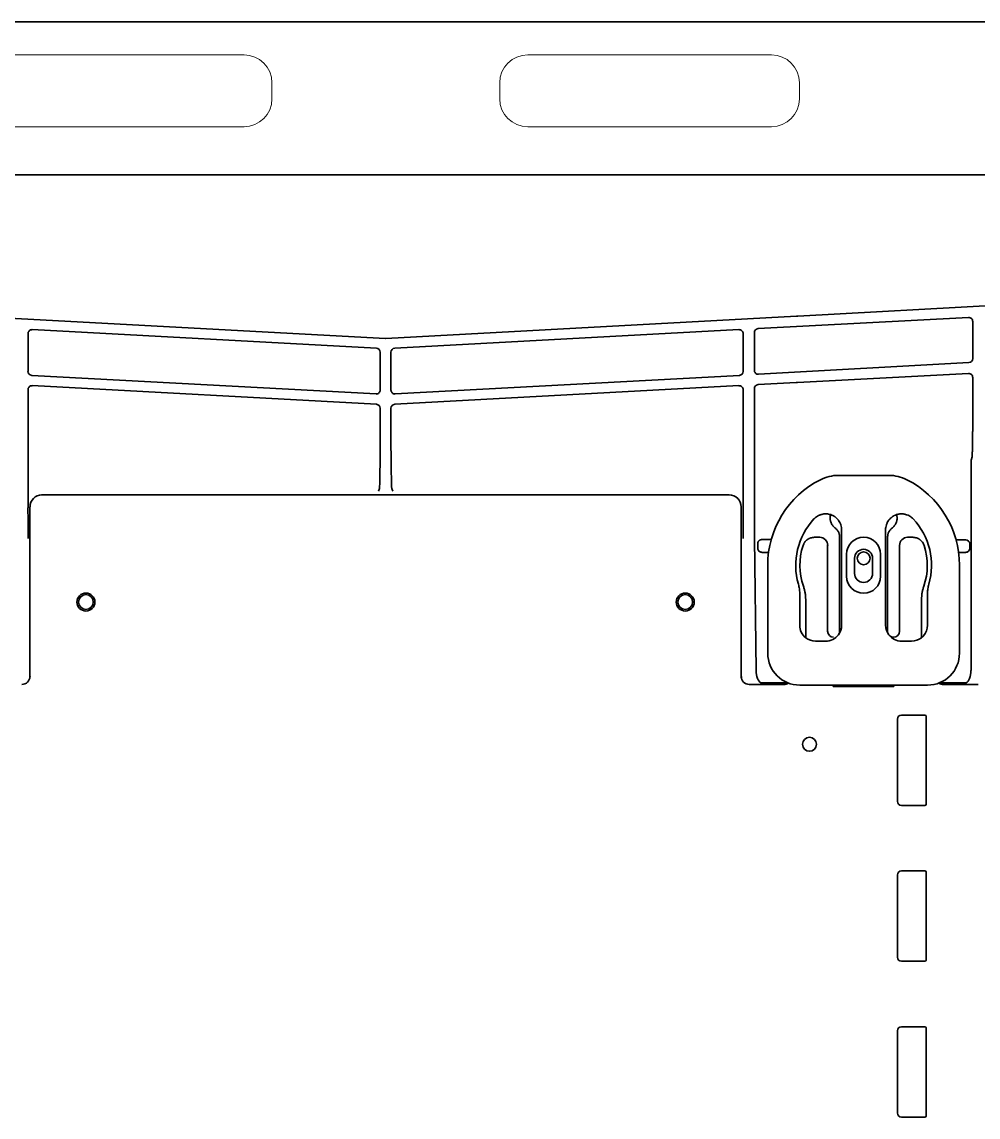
# Model space of a CAD drawing. Extents: x 5809 to 10669, y -850 to 3566.
# Drawn here: x 8712 to 8951.4, y 3233.4 to 3507.5 of the extents above; entities that cross this region are included whole.
import ezdxf

# ---------------------------------------------------------------- set-up
doc = ezdxf.new("R2010")
doc.units = 0
doc.header["$LTSCALE"] = 5
doc.layers.get('0').update_dxf_attribs({"linetype": 'CONTINUOUS', "lineweight": 0})
doc.layers.add('1', color=7, linetype='CONTINUOUS', true_color=0xffffff)

msp = doc.modelspace()

# ---------------------------------------------------------------- linework, layer by layer
for p, q in [((8767.64, 3499.28), (8706.64, 3499.28)), ((8899.64, 3499.28), (8838.64, 3499.28)), ((8774.64, 3488.28), (8774.64, 3492.28)), ((8831.64, 3492.28), (8831.64, 3488.28)), ((8906.64, 3488.28), (8906.64, 3492.28)), ((8706.64, 3481.28), (8767.64, 3481.28)), ((8838.64, 3481.28), (8899.64, 3481.28))]:
    msp.add_line(p, q)
for centre, start, end in [((8767.64, 3492.28), 0, 90), ((8838.64, 3492.28), 90, 180), ((8899.64, 3492.28), 0, 90), ((8767.64, 3488.28), 270, 0), ((8838.64, 3488.28), 180, 270), ((8899.64, 3488.28), 270, 0)]:
    msp.add_arc(centre, 7, start, end)
at = {"layer": '1', "color": 7, "linetype": 'Continuous', "lineweight": 35}
for p, q in [((9230.14, 3507.53), (8376.14, 3507.53)), ((9178.12, 3469.28), (8428.03, 3469.28)), ((9190.67, 3449.74), (8906.29, 3433.89)), ((8700.19, 3433.87), (8803.03, 3428.3)), ((8905.96, 3433.87), (8803.12, 3428.3)), ((8896.31, 3430.76), (8948.97, 3433.54)), ((8950.03, 3432.54), (8950.03, 3423.25)), ((8713.57, 3429.51), (8713.57, 3420.07)), ((8800.78, 3425.84), (8714.62, 3430.51)), ((8805.36, 3425.84), (8891.53, 3430.51)), ((8892.58, 3429.51), (8892.58, 3420.07)), ((8895.37, 3420.33), (8895.37, 3429.76)), ((8801.73, 3415.4), (8801.73, 3424.84)), ((8804.42, 3415.4), (8804.42, 3424.84)), ((8949.08, 3422.25), (8896.42, 3419.33)), ((8714.51, 3419.07), (8800.68, 3414.4)), ((8891.64, 3419.07), (8805.47, 3414.4)), ((8906.21, 3417.27), (8948.97, 3419.52)), ((8950.03, 3418.52), (8950.03, 3408.13)), ((8713.57, 3415.49), (8713.57, 3385.87)), ((8800.78, 3411.82), (8714.62, 3416.49)), ((8805.36, 3411.82), (8891.53, 3416.49)), ((8892.58, 3415.49), (8892.58, 3385.87)), ((8895.37, 3415.74), (8895.37, 3385.87)), ((8896.31, 3416.74), (8905.88, 3417.26)), ((8801.73, 3404), (8801.73, 3410.82)), ((8804.42, 3404), (8804.42, 3410.82)), ((8949.87, 3398.64), (8949.6, 3397.84)), ((8949.6, 3397.84), (8949.6, 3345.22)), ((8916.42, 3394.03), (8929.03, 3394.03)), ((8801.27, 3390.05), (8801.51, 3390.77)), ((8804.88, 3390.05), (8804.64, 3390.77)), ((8889.08, 3389.17), (8716.97, 3389.17)), ((8889.08, 3389.17), (8889.08, 3389.17)), ((8714.07, 3343.78), (8714.07, 3386.17)), ((8892.08, 3343.78), (8892.08, 3386.17)), ((8917.22, 3356.53), (8917.22, 3380.4)), ((8928.22, 3380.4), (8928.22, 3356.53)), ((8895.41, 3378.27), (8895.81, 3345.22)), ((8896.22, 3375.77), (8896.22, 3376.99)), ((8897.31, 3377.95), (8899.6, 3377.95)), ((8899.58, 3377.88), (8899.58, 3377.88)), ((8911.72, 3378.53), (8910.4, 3378.53)), ((8916.72, 3378.53), (8916.72, 3355.03)), ((8928.72, 3355.03), (8928.72, 3378.53)), ((8935.04, 3378.53), (8933.72, 3378.53)), ((8945.87, 3377.88), (8948.28, 3377.88)), ((8945.87, 3377.88), (8945.87, 3377.88)), ((8948.28, 3377.88), (8948.28, 3377.88)), ((8898.94, 3374.77), (8897.22, 3374.77)), ((8897.22, 3374.77), (8897.22, 3374.77)), ((8913.72, 3355.03), (8913.72, 3376.53)), ((8918.47, 3374.28), (8918.47, 3368.78)), ((8926.97, 3368.78), (8926.97, 3374.28)), ((8931.72, 3376.53), (8931.72, 3355.03)), ((8948.28, 3374.77), (8946.5, 3374.77)), ((8948.28, 3374.77), (8948.28, 3374.77)), ((8949.28, 3376.88), (8949.28, 3376.88)), ((8949.28, 3375.77), (8949.28, 3376.88)), ((8949.28, 3375.77), (8949.28, 3375.77)), ((8898.72, 3349.53), (8898.72, 3371.53)), ((8920.47, 3373.28), (8920.47, 3369.48)), ((8924.97, 3369.48), (8924.97, 3373.28)), ((8946.72, 3371.53), (8946.72, 3349.53)), ((8918.47, 3368.78), (8918.46, 3368.78)), ((8906.72, 3364.53), (8906.72, 3356.53)), ((8938.72, 3356.53), (8938.72, 3364.53)), ((8908.22, 3362.97), (8908.22, 3353.4)), ((8937.22, 3353.4), (8937.22, 3362.97)), ((8910.72, 3352.53), (8913.22, 3352.53)), ((8932.22, 3352.53), (8934.72, 3352.53)), ((8713.96, 3343.14), (8713.93, 3343.05)), ((8892.18, 3343.14), (8892.21, 3343.05)), ((8894.1, 3341.71), (8902.78, 3341.71)), ((8897.31, 3342.12), (8902.78, 3342.12)), ((8938.72, 3341.53), (8906.72, 3341.53)), ((8914.74, 3341.53), (8915.22, 3341.33)), ((8915.12, 3341.23), (8915.12, 3341.37)), ((8915.22, 3341.33), (8930.22, 3341.33)), ((8930.22, 3341.33), (8930.63, 3341.49)), ((8930.32, 3341.37), (8930.32, 3341.23)), ((8942.66, 3341.71), (8942.91, 3341.71)), ((8942.67, 3342.12), (8948.1, 3342.12)), ((8942.91, 3341.71), (8951.38, 3341.71)), ((8930.32, 3341.23), (8915.12, 3341.23)), ((8932.17, 3334.03), (8938.07, 3334.03)), ((8938.37, 3333.73), (8938.37, 3311.73)), ((8931.17, 3312.43), (8931.17, 3333.03)), ((8938.07, 3311.43), (8932.17, 3311.43)), ((8932.17, 3295.03), (8938.07, 3295.03)), ((8938.37, 3294.73), (8938.37, 3272.73)), ((8931.17, 3273.43), (8931.17, 3294.03)), ((8938.07, 3272.43), (8932.17, 3272.43)), ((8931.17, 3234.43), (8931.17, 3255.03)), ((8932.17, 3256.03), (8938.07, 3256.03)), ((8938.37, 3255.73), (8938.37, 3233.73)), ((8938.07, 3233.43), (8932.17, 3233.43))]:
    msp.add_line(p, q, dxfattribs=at)
for centre, radius in [((8922.72, 3373.28), 1.6), ((8728.07, 3362.33), 2.25), ((8728.07, 3362.33), 1.85), ((8878.07, 3362.33), 2.25), ((8878.07, 3362.33), 1.85), ((8909.17, 3326.73), 1.75)]:
    msp.add_circle(centre, radius, dxfattribs=at)
for centre, radius, start, end in [((8916.42, 3384.03), 10, 90, 116.7655), ((8929.03, 3384.03), 10, 63.2345, 90), ((8922.72, 3371.53), 24, 116.7655, 180), ((8922.72, 3371.53), 24, 0, 63.2345), ((8922.72, 3371.53), 17, 136.9472, 196.2606), ((8922.72, 3371.53), 17, 343.7394, 43.0512), ((8922.72, 3374.28), 4.25, 0, 180), ((8922.72, 3371.53), 15.95, 162.0029, 199.2463), ((8922.72, 3373.28), 2.25, 0, 180), ((8922.72, 3371.53), 15.95, 340.7537, 17.9971), ((8922.72, 3368.78), 4.25, 180, 0), ((8922.72, 3369.48), 2.25, 180, 0), ((8906.72, 3349.53), 8, 180, 270), ((8938.72, 3349.53), 8, 270, 0), ((8932.17, 3333.03), 1, 90, 180), ((8938.07, 3333.73), 0.3, 0, 90), ((8932.17, 3312.43), 1, 180, 270), ((8938.07, 3311.73), 0.3, 270, 0), ((8932.17, 3294.03), 1, 90, 180), ((8938.07, 3294.73), 0.3, 0, 90), ((8932.17, 3273.43), 1, 180, 270), ((8938.07, 3272.73), 0.3, 270, 0), ((8932.17, 3255.03), 1, 90, 180), ((8938.07, 3255.73), 0.3, 0, 90), ((8932.17, 3234.43), 1, 180, 270), ((8938.07, 3233.73), 0.3, 270, 0)]:
    msp.add_arc(centre, radius, start, end, dxfattribs=at)
for centre, major_axis, ratio, start_param, end_param in [((8905.96, 3434.43), (10.7, 0.58), 0.052331, 4.709548, 4.740214), ((8949.03, 3432.54), (-0.829, 0.56), 0.999069, 3.735813, 5.359692), ((8891.58, 3429.5), (0.312, 0.954), 0.996071, -1.254567, 0.369311), ((8896.37, 3429.76), (0.947, 0.321), 0.99941, 1.29871, 2.814595), ((8805.42, 3424.84), (-0.322, 0.951), 0.996317, -0.272086, 1.243799), ((8949.03, 3423.25), (0.821, 0.571), 0.999112, 4.158901, 5.674785), ((8891.58, 3420.07), (-0.322, 0.951), 0.996317, 2.869507, 4.385391), ((8896.37, 3420.33), (0.312, 0.954), 0.996071, 1.887026, 3.510904), ((8949.03, 3418.52), (-0.829, 0.56), 0.999069, 3.735813, 5.359692), ((8805.42, 3415.4), (0.312, 0.954), 0.996071, 1.887026, 3.510904), ((8891.58, 3415.48), (0.312, 0.954), 0.996071, -1.254567, 0.369311), ((8896.37, 3415.74), (0.947, 0.321), 0.99941, 1.29871, 2.814595), ((8905.88, 3416.69), (10.7, 0.58), 0.052331, 1.537291, 1.567956), ((8805.42, 3410.82), (-0.322, 0.951), 0.996317, -0.272086, 1.243799), ((8804.65, 3404), (0, 13.25), 0.017455, 1.570796, 3.089233), ((8889.08, 3386.16), (0.95, 2.85), 0.997466, -1.248833, 0.32105), ((8892.35, 3385.87), (0, 13.25), 0.017455, 4.101524, 4.712389), ((8895.6, 3385.87), (0, 13.25), 0.017455, 1.570796, 2.181662), ((8897.31, 3378.05), (1.9, 0), 0.052408, 4.665466, 4.712389), ((8911.72, 3376.52), (1.42, 1.42), 0.998783, 5.498396, 7.067974), ((8933.72, 3376.52), (-1.42, 1.42), 0.998783, -0.784789, 0.784789), ((8948.27, 3376.88), (0.713, 0.713), 0.991846, 5.499157, 7.067214), ((8897.22, 3375.78), (0, 1), 0.995902, 1.570796, 3.141593), ((8948.27, 3375.78), (-0.713, 0.713), 0.991846, 2.357564, 3.925621), ((8910.72, 3356.53), (2.83, 2.83), 0.999695, 2.356347, 3.251938), ((8915.22, 3355.03), (1.06, 1.06), 0.998783, 2.356803, 3.926991), ((8913.22, 3356.53), (-2.83, 2.83), 0.999695, 3.290549, 3.926839), ((8915.22, 3355.03), (-1.06, 1.06), 0.998783, 3.302332, 3.926382), ((8932.22, 3356.53), (2.83, 2.83), 0.999695, 2.356347, 2.992639), ((8930.22, 3355.03), (1.06, 1.06), 0.998783, 2.356803, 2.980862), ((8930.22, 3355.03), (-1.06, 1.06), 0.998783, 2.356195, 3.926382), ((8934.72, 3356.53), (-2.83, 2.83), 0.999695, 3.197702, 3.926839), ((8910.72, 3356.53), (2.83, 2.83), 0.999695, 3.251938, 3.926839), ((8930.22, 3355.03), (1.06, 1.06), 0.998783, 3.018958, 3.926991), ((8932.22, 3356.53), (2.83, 2.83), 0.999695, 3.006925, 3.926839), ((8934.72, 3356.53), (-2.83, 2.83), 0.999695, 2.356347, 3.031247), ((8897.31, 3345.28), (0, 3.21), 0.466805, 1.58825, 2.942977), ((8948.1, 3345.28), (0, 3.21), 0.466805, 3.340208, 4.694936), ((8894.08, 3343.78), (-0.63, 1.9), 0.999999, 1.248834, 1.570813), ((8894.12, 3343.67), (1.98, 0.31), 0.977026, 2.981477, 4.552623), ((8902.78, 3343.71), (1.49, 1.34), 0.998167, 4.418866, 4.568634), ((8942.67, 3343.71), (-1.49, 1.34), 0.998167, 1.714546, 1.864295)]:
    msp.add_ellipse(centre, major_axis=major_axis, ratio=ratio, start_param=start_param, end_param=end_param, dxfattribs=at)
at = {"layer": '1', "color": 7, "linetype": 'Continuous', "lineweight": 35, "extrusion": (0, 0, -1)}
for centre, major_axis, ratio, start_param, end_param in [((8714.57, 3429.5), (-0.312, 0.954), 0.996071, -1.254567, 0.369311), ((8800.73, 3424.84), (0.322, 0.951), 0.996317, -0.272086, 1.243799), ((8714.57, 3420.07), (0.322, 0.951), 0.996317, 2.869507, 4.385391), ((8714.57, 3415.48), (-0.312, 0.954), 0.996071, -1.254567, 0.369311), ((8800.73, 3415.4), (-0.312, 0.954), 0.996071, 1.887026, 3.510904), ((8800.73, 3410.82), (0.322, 0.951), 0.996317, -0.272086, 1.243799), ((8801.5, 3404), (0, 13.25), 0.017455, 1.570796, 3.089233), ((8717.07, 3386.16), (-0.95, 2.85), 0.997466, -1.248833, 0.32105), ((8713.8, 3385.87), (0, 13.25), 0.017455, 4.101524, 4.712389), ((8712.03, 3343.67), (-1.98, 0.31), 0.977026, 2.981477, 4.552623), ((8712.07, 3343.78), (0.63, 1.9), 0.999999, 1.248834, 1.570813)]:
    msp.add_ellipse(centre, major_axis=major_axis, ratio=ratio, start_param=start_param, end_param=end_param, dxfattribs=at)
at = {"layer": '1', "color": 7, "linetype": 'Continuous', "lineweight": 35, "extrusion": (2.95823e-31, -1.17146e-15, -1)}
msp.add_ellipse((8913.22, 3356.53), major_axis=(-2.83, 2.83), ratio=0.999695, start_param=3.006925, end_param=3.926839, dxfattribs=at)
at = {"layer": '1', "color": 7, "linetype": 'Continuous', "lineweight": 35}
for points, knots in [([(8950.03, 3408.13), (8950.03, 3408.06), (8950.03, 3407.99), (8950.03, 3407.84), (8950.03, 3407.62), (8950.02, 3407.4), (8950.02, 3406.97), (8950.02, 3406.39), (8950.02, 3405.83), (8950.02, 3405.41), (8950.02, 3405.27), (8950.02, 3404.99), (8950.01, 3404.86), (8950.01, 3404.45), (8950.01, 3404.19), (8950, 3403.68), (8950, 3403.43), (8950, 3403.07), (8950, 3402.95), (8949.99, 3402.77), (8949.99, 3402.71), (8949.99, 3402.6), (8949.99, 3402.54), (8949.99, 3402.26), (8949.98, 3402.04), (8949.97, 3401.42), (8949.96, 3401.05), (8949.95, 3400.68), (8949.95, 3400.64), (8949.95, 3400.56), (8949.95, 3400.52), (8949.95, 3400.4), (8949.95, 3400.32), (8949.94, 3400.1), (8949.93, 3399.97), (8949.93, 3399.78), (8949.92, 3399.72), (8949.92, 3399.63), (8949.92, 3399.6), (8949.92, 3399.54), (8949.92, 3399.51), (8949.91, 3399.38), (8949.91, 3399.27), (8949.9, 3399.08), (8949.89, 3398.99), (8949.88, 3398.86), (8949.88, 3398.81), (8949.88, 3398.75), (8949.88, 3398.72), (8949.87, 3398.68), (8949.87, 3398.66), (8949.87, 3398.65), (8949.87, 3398.64)], [0, 0, 0, 0, 0.015625, 0.015625, 0.03125, 0.0625, 0.0625, 0.125, 0.1875, 0.1875, 0.21875, 0.21875, 0.25, 0.25, 0.3125, 0.3125, 0.375, 0.375, 0.40625, 0.40625, 0.421875, 0.421875, 0.4375, 0.4375, 0.5, 0.5, 0.625, 0.625, 0.640625, 0.640625, 0.65625, 0.65625, 0.6875, 0.6875, 0.75, 0.75, 0.78125, 0.78125, 0.796875, 0.796875, 0.8125, 0.8125, 0.875, 0.875, 0.9375, 0.9375, 0.96875, 0.96875, 0.984375, 0.992187, 0.992187, 1, 1, 1, 1]), ([(8914.48, 3384.2), (8914.3, 3384.26), (8914.11, 3384.31), (8913.74, 3384.37), (8913.55, 3384.39), (8913.32, 3384.4), (8913.27, 3384.4), (8913.17, 3384.4), (8913.12, 3384.4), (8912.98, 3384.4), (8912.89, 3384.39), (8912.6, 3384.36), (8912.42, 3384.32), (8912.14, 3384.25), (8912.05, 3384.23), (8911.92, 3384.18), (8911.87, 3384.17), (8911.78, 3384.13), (8911.74, 3384.12), (8911.52, 3384.02), (8911.35, 3383.94), (8911.02, 3383.75), (8910.87, 3383.64), (8910.68, 3383.49), (8910.64, 3383.46), (8910.57, 3383.4), (8910.47, 3383.3), (8910.37, 3383.2), (8910.3, 3383.13)], [0, 0, 0, 0, 0.125, 0.125, 0.25, 0.25, 0.28125, 0.28125, 0.3125, 0.3125, 0.375, 0.375, 0.5, 0.5, 0.5625, 0.5625, 0.59375, 0.59375, 0.625, 0.625, 0.75, 0.75, 0.875, 0.875, 0.90625, 0.90625, 0.9375, 1, 1, 1, 1]), ([(8914.48, 3384.2), (8914.43, 3384.05), (8914.4, 3383.91), (8914.37, 3383.72), (8914.37, 3383.68), (8914.36, 3383.6), (8914.35, 3383.56), (8914.35, 3383.45), (8914.34, 3383.37), (8914.34, 3383.14), (8914.36, 3382.99), (8914.39, 3382.76), (8914.41, 3382.69), (8914.43, 3382.58), (8914.44, 3382.54), (8914.46, 3382.47), (8914.48, 3382.43), (8914.53, 3382.25), (8914.59, 3382.11), (8914.69, 3381.9), (8914.75, 3381.8), (8914.81, 3381.7), (8914.85, 3381.64), (8914.88, 3381.61), (8914.99, 3381.45), (8915.08, 3381.33), (8915.3, 3381.11), (8915.41, 3381.01), (8915.53, 3380.92)], [0, 0, 0, 0, 0.125, 0.125, 0.15625, 0.15625, 0.1875, 0.1875, 0.25, 0.25, 0.375, 0.375, 0.4375, 0.4375, 0.46875, 0.46875, 0.5, 0.5, 0.625, 0.625, 0.6875, 0.71875, 0.71875, 0.75, 0.75, 0.875, 0.875, 1, 1, 1, 1]), ([(8917.22, 3380.4), (8917.22, 3380.61), (8917.21, 3380.82), (8917.14, 3381.23), (8917.09, 3381.43), (8917.02, 3381.66), (8917.01, 3381.68), (8917, 3381.73), (8916.99, 3381.76), (8916.96, 3381.83), (8916.94, 3381.88), (8916.88, 3382.02), (8916.84, 3382.12), (8916.7, 3382.4), (8916.59, 3382.57), (8916.44, 3382.79), (8916.4, 3382.83), (8916.36, 3382.89), (8916.34, 3382.91), (8916.31, 3382.95), (8916.22, 3383.05), (8916.13, 3383.15), (8915.91, 3383.37), (8915.76, 3383.51), (8915.55, 3383.66), (8915.5, 3383.69), (8915.42, 3383.75), (8915.37, 3383.78), (8915.24, 3383.86), (8915.15, 3383.91), (8914.87, 3384.05), (8914.68, 3384.13), (8914.48, 3384.2)], [0, 0, 0, 0, 0.125, 0.125, 0.25, 0.25, 0.265625, 0.265625, 0.28125, 0.28125, 0.3125, 0.3125, 0.375, 0.375, 0.5, 0.5, 0.53125, 0.53125, 0.546875, 0.546875, 0.5625, 0.625, 0.625, 0.75, 0.75, 0.78125, 0.78125, 0.8125, 0.8125, 0.875, 0.875, 1, 1, 1, 1]), ([(8930.97, 3384.2), (8930.77, 3384.13), (8930.58, 3384.05), (8930.3, 3383.91), (8930.21, 3383.86), (8930.07, 3383.78), (8930.03, 3383.75), (8929.94, 3383.69), (8929.9, 3383.66), (8929.69, 3383.51), (8929.53, 3383.37), (8929.31, 3383.15), (8929.22, 3383.05), (8929.14, 3382.95), (8929.11, 3382.91), (8929.09, 3382.89), (8929.04, 3382.83), (8929.01, 3382.79), (8928.86, 3382.57), (8928.75, 3382.4), (8928.61, 3382.12), (8928.56, 3382.02), (8928.51, 3381.88), (8928.49, 3381.83), (8928.46, 3381.76), (8928.45, 3381.73), (8928.43, 3381.68), (8928.42, 3381.66), (8928.35, 3381.43), (8928.3, 3381.23), (8928.24, 3380.82), (8928.22, 3380.61), (8928.22, 3380.4)], [0, 0, 0, 0, 0.125, 0.125, 0.1875, 0.1875, 0.21875, 0.21875, 0.25, 0.25, 0.375, 0.375, 0.4375, 0.453125, 0.453125, 0.46875, 0.46875, 0.5, 0.5, 0.625, 0.625, 0.6875, 0.6875, 0.71875, 0.71875, 0.734375, 0.734375, 0.75, 0.75, 0.875, 0.875, 1, 1, 1, 1]), ([(8929.91, 3380.92), (8930.03, 3381.01), (8930.15, 3381.11), (8930.36, 3381.33), (8930.46, 3381.45), (8930.57, 3381.61), (8930.59, 3381.64), (8930.63, 3381.7), (8930.7, 3381.8), (8930.75, 3381.9), (8930.85, 3382.11), (8930.91, 3382.25), (8930.97, 3382.43), (8930.98, 3382.47), (8931, 3382.54), (8931.01, 3382.58), (8931.04, 3382.69), (8931.05, 3382.76), (8931.09, 3382.99), (8931.1, 3383.14), (8931.1, 3383.37), (8931.1, 3383.45), (8931.09, 3383.56), (8931.09, 3383.6), (8931.08, 3383.68), (8931.07, 3383.72), (8931.05, 3383.91), (8931.01, 3384.05), (8930.97, 3384.2)], [0, 0, 0, 0, 0.125, 0.125, 0.25, 0.25, 0.28125, 0.28125, 0.3125, 0.375, 0.375, 0.5, 0.5, 0.53125, 0.53125, 0.5625, 0.5625, 0.625, 0.625, 0.75, 0.75, 0.8125, 0.8125, 0.84375, 0.84375, 0.875, 0.875, 1, 1, 1, 1]), ([(8935.15, 3383.13), (8935.01, 3383.27), (8934.88, 3383.4), (8934.58, 3383.64), (8934.43, 3383.74), (8934.22, 3383.87), (8934.18, 3383.89), (8934.1, 3383.94), (8934.05, 3383.96), (8933.93, 3384.02), (8933.84, 3384.06), (8933.58, 3384.17), (8933.4, 3384.23), (8933.12, 3384.3), (8933.03, 3384.32), (8932.89, 3384.35), (8932.84, 3384.35), (8932.75, 3384.37), (8932.7, 3384.37), (8932.46, 3384.4), (8932.27, 3384.41), (8931.9, 3384.39), (8931.71, 3384.37), (8931.47, 3384.33), (8931.42, 3384.32), (8931.33, 3384.3), (8931.19, 3384.27), (8931.06, 3384.23), (8930.97, 3384.2)], [0, 0, 0, 0, 0.125, 0.125, 0.25, 0.25, 0.28125, 0.28125, 0.3125, 0.3125, 0.375, 0.375, 0.5, 0.5, 0.5625, 0.5625, 0.59375, 0.59375, 0.625, 0.625, 0.75, 0.75, 0.875, 0.875, 0.90625, 0.90625, 0.9375, 1, 1, 1, 1]), ([(8915.53, 3380.92), (8915.63, 3380.85), (8915.71, 3380.77), (8915.88, 3380.62), (8915.96, 3380.53), (8916.07, 3380.4), (8916.12, 3380.33), (8916.17, 3380.26), (8916.21, 3380.21), (8916.22, 3380.19), (8916.3, 3380.07), (8916.36, 3379.97), (8916.46, 3379.76), (8916.51, 3379.66), (8916.56, 3379.49), (8916.58, 3379.44), (8916.61, 3379.36), (8916.61, 3379.33), (8916.63, 3379.27), (8916.64, 3379.24), (8916.67, 3379.1), (8916.71, 3378.88), (8916.72, 3378.64), (8916.72, 3378.53)], [0, 0, 0, 0, 0.125, 0.125, 0.25, 0.25, 0.3125, 0.34375, 0.34375, 0.375, 0.375, 0.5, 0.5, 0.625, 0.625, 0.6875, 0.6875, 0.71875, 0.71875, 0.75, 0.75, 0.875, 1, 1, 1, 1]), ([(8928.72, 3378.53), (8928.72, 3378.64), (8928.73, 3378.76), (8928.76, 3378.99), (8928.78, 3379.1), (8928.81, 3379.27), (8928.83, 3379.32), (8928.85, 3379.41), (8928.86, 3379.43), (8928.88, 3379.49), (8928.89, 3379.52), (8928.94, 3379.65), (8928.98, 3379.76), (8929.09, 3379.97), (8929.14, 3380.06), (8929.24, 3380.21), (8929.27, 3380.26), (8929.32, 3380.33), (8929.34, 3380.35), (8929.37, 3380.4), (8929.39, 3380.42), (8929.49, 3380.53), (8929.64, 3380.7), (8929.82, 3380.85), (8929.91, 3380.92)], [0, 0, 0, 0, 0.125, 0.125, 0.25, 0.25, 0.3125, 0.3125, 0.34375, 0.34375, 0.375, 0.375, 0.5, 0.5, 0.625, 0.625, 0.6875, 0.6875, 0.71875, 0.71875, 0.75, 0.75, 0.875, 1, 1, 1, 1]), ([(8896.22, 3376.99), (8896.22, 3377), (8896.22, 3377.02), (8896.23, 3377.06), (8896.23, 3377.08), (8896.23, 3377.13), (8896.24, 3377.16), (8896.25, 3377.21), (8896.25, 3377.23), (8896.26, 3377.26), (8896.27, 3377.28), (8896.28, 3377.32), (8896.29, 3377.35), (8896.32, 3377.41), (8896.33, 3377.44), (8896.36, 3377.49), (8896.38, 3377.51), (8896.41, 3377.56), (8896.43, 3377.58), (8896.47, 3377.63), (8896.49, 3377.65), (8896.53, 3377.69), (8896.56, 3377.71), (8896.6, 3377.75), (8896.63, 3377.77), (8896.7, 3377.82), (8896.76, 3377.85), (8896.83, 3377.88), (8896.85, 3377.88), (8896.88, 3377.89), (8896.9, 3377.9), (8896.95, 3377.91), (8896.98, 3377.92), (8897.05, 3377.94), (8897.08, 3377.94), (8897.15, 3377.95), (8897.19, 3377.95), (8897.22, 3377.95)], [0, 0, 0, 0, 0.03125, 0.03125, 0.0625, 0.0625, 0.125, 0.125, 0.15625, 0.15625, 0.1875, 0.1875, 0.25, 0.25, 0.3125, 0.3125, 0.375, 0.375, 0.4375, 0.4375, 0.5, 0.5, 0.5625, 0.5625, 0.625, 0.625, 0.75, 0.75, 0.78125, 0.78125, 0.8125, 0.8125, 0.875, 0.875, 0.9375, 0.9375, 1, 1, 1, 1]), ([(8910.4, 3378.53), (8910.25, 3378.53), (8910.09, 3378.51), (8909.78, 3378.46), (8909.63, 3378.43), (8909.44, 3378.37), (8909.4, 3378.35), (8909.33, 3378.33), (8909.22, 3378.28), (8909.11, 3378.24), (8908.91, 3378.13), (8908.77, 3378.05), (8908.61, 3377.93), (8908.58, 3377.91), (8908.52, 3377.86), (8908.49, 3377.83), (8908.4, 3377.76), (8908.34, 3377.7), (8908.17, 3377.54), (8908.07, 3377.42), (8907.96, 3377.26), (8907.94, 3377.23), (8907.89, 3377.16), (8907.87, 3377.13), (8907.81, 3377.03), (8907.77, 3376.96), (8907.66, 3376.75), (8907.6, 3376.6), (8907.55, 3376.45)], [0, 0, 0, 0, 0.125, 0.125, 0.25, 0.25, 0.28125, 0.28125, 0.3125, 0.375, 0.375, 0.5, 0.5, 0.53125, 0.53125, 0.5625, 0.5625, 0.625, 0.625, 0.75, 0.75, 0.78125, 0.78125, 0.8125, 0.8125, 0.875, 0.875, 1, 1, 1, 1]), ([(8937.89, 3376.45), (8937.84, 3376.6), (8937.78, 3376.75), (8937.64, 3377.03), (8937.56, 3377.16), (8937.44, 3377.32), (8937.42, 3377.35), (8937.37, 3377.41), (8937.3, 3377.51), (8937.22, 3377.59), (8937.05, 3377.76), (8936.93, 3377.86), (8936.77, 3377.98), (8936.74, 3378), (8936.68, 3378.04), (8936.64, 3378.06), (8936.54, 3378.12), (8936.47, 3378.16), (8936.26, 3378.27), (8936.12, 3378.33), (8935.93, 3378.39), (8935.9, 3378.4), (8935.82, 3378.42), (8935.78, 3378.43), (8935.67, 3378.46), (8935.59, 3378.48), (8935.36, 3378.51), (8935.2, 3378.53), (8935.04, 3378.53)], [0, 0, 0, 0, 0.125, 0.125, 0.25, 0.25, 0.28125, 0.28125, 0.3125, 0.375, 0.375, 0.5, 0.5, 0.53125, 0.53125, 0.5625, 0.5625, 0.625, 0.625, 0.75, 0.75, 0.78125, 0.78125, 0.8125, 0.8125, 0.875, 0.875, 1, 1, 1, 1]), ([(8907.66, 3366.27), (8907.76, 3366), (8907.84, 3365.73), (8907.98, 3365.19), (8908.09, 3364.65), (8908.16, 3364.09), (8908.21, 3363.54), (8908.22, 3363.26), (8908.22, 3362.97)], [0, 0, 0, 0, 0.25, 0.25, 0.5, 0.75, 0.75, 1, 1, 1, 1]), ([(8937.22, 3362.97), (8937.22, 3363.26), (8937.23, 3363.54), (8937.28, 3364.09), (8937.35, 3364.65), (8937.47, 3365.19), (8937.61, 3365.73), (8937.69, 3366), (8937.78, 3366.27)], [0, 0, 0, 0, 0.25, 0.25, 0.5, 0.75, 0.75, 1, 1, 1, 1]), ([(8937.71, 3353.86), (8937.68, 3353.83), (8937.65, 3353.8), (8937.6, 3353.75), (8937.58, 3353.72), (8937.54, 3353.68), (8937.52, 3353.67), (8937.5, 3353.64), (8937.48, 3353.63), (8937.44, 3353.6), (8937.42, 3353.57), (8937.38, 3353.54), (8937.37, 3353.53), (8937.34, 3353.51), (8937.33, 3353.5), (8937.31, 3353.48), (8937.3, 3353.47), (8937.28, 3353.46), (8937.27, 3353.45), (8937.25, 3353.43), (8937.23, 3353.42), (8937.22, 3353.41), (8937.22, 3353.41), (8937.22, 3353.41), (8937.21, 3353.41), (8937.21, 3353.41)], [0, 0, 0, 0, 0.134778, 0.134778, 0.269557, 0.269557, 0.336946, 0.336946, 0.404335, 0.404335, 0.539113, 0.539113, 0.606503, 0.606503, 0.673892, 0.673892, 0.741281, 0.741281, 0.80867, 0.80867, 0.943449, 0.943449, 0.977143, 0.977143, 1, 1, 1, 1]), ([(8897.02, 3342.13), (8897.06, 3342.12), (8897.11, 3342.12), (8897.21, 3342.12), (8897.26, 3342.12), (8897.31, 3342.12)], [0, 0, 0, 0, 0.5, 0.5, 1, 1, 1, 1]), ([(8902.78, 3342.12), (8902.84, 3342.12), (8902.9, 3342.12), (8903.01, 3342.13), (8903.07, 3342.14), (8903.19, 3342.16), (8903.24, 3342.17), (8903.33, 3342.2), (8903.35, 3342.21), (8903.41, 3342.23), (8903.43, 3342.24), (8903.46, 3342.26)], [0, 0, 0, 0, 0.25, 0.25, 0.5, 0.5, 0.75, 0.75, 0.875, 0.875, 1, 1, 1, 1]), ([(8902.78, 3341.71), (8902.79, 3341.71), (8902.8, 3341.71), (8902.83, 3341.71), (8902.85, 3341.71), (8902.87, 3341.71), (8902.89, 3341.71), (8902.91, 3341.71), (8902.94, 3341.71), (8902.96, 3341.72), (8902.98, 3341.72), (8903, 3341.72), (8903.02, 3341.72), (8903.04, 3341.73), (8903.07, 3341.73), (8903.09, 3341.73), (8903.11, 3341.74), (8903.13, 3341.74), (8903.15, 3341.74), (8903.17, 3341.75), (8903.2, 3341.75), (8903.22, 3341.76), (8903.24, 3341.76), (8903.26, 3341.77), (8903.28, 3341.77), (8903.3, 3341.78), (8903.32, 3341.78), (8903.35, 3341.79), (8903.37, 3341.79), (8903.39, 3341.8), (8903.41, 3341.81), (8903.43, 3341.81), (8903.45, 3341.82), (8903.47, 3341.83), (8903.49, 3341.84), (8903.51, 3341.84), (8903.53, 3341.85), (8903.55, 3341.86), (8903.57, 3341.87), (8903.59, 3341.88), (8903.61, 3341.89), (8903.63, 3341.89), (8903.63, 3341.9)], [0, 0, 0, 0, 0.024913, 0.049823, 0.074731, 0.099637, 0.124542, 0.149446, 0.17435, 0.199254, 0.22416, 0.249067, 0.273976, 0.298889, 0.323805, 0.348725, 0.37365, 0.39858, 0.423516, 0.448458, 0.473408, 0.498365, 0.52333, 0.548304, 0.573288, 0.598282, 0.623286, 0.648301, 0.673328, 0.698368, 0.72342, 0.748486, 0.773565, 0.798659, 0.823768, 0.848893, 0.874034, 0.899192, 0.924367, 0.949559, 0.97477, 1, 1, 1, 1]), ([(8930.63, 3341.49), (8930.63, 3341.5), (8930.64, 3341.5), (8930.67, 3341.5), (8930.68, 3341.5), (8930.7, 3341.51), (8930.71, 3341.51), (8930.74, 3341.51), (8930.75, 3341.51), (8930.78, 3341.51), (8930.79, 3341.51), (8930.82, 3341.51), (8930.83, 3341.51), (8930.85, 3341.52), (8930.86, 3341.52), (8930.87, 3341.52)], [0, 0, 0, 0, 0.25, 0.25, 0.375, 0.375, 0.5, 0.5, 0.625, 0.625, 0.75, 0.75, 0.875, 0.875, 1, 1, 1, 1]), ([(8941.81, 3341.9), (8941.82, 3341.89), (8941.83, 3341.89), (8941.85, 3341.88), (8941.87, 3341.87), (8941.89, 3341.86), (8941.91, 3341.85), (8941.93, 3341.84), (8941.95, 3341.84), (8941.98, 3341.83), (8942, 3341.82), (8942.02, 3341.81), (8942.04, 3341.81), (8942.06, 3341.8), (8942.08, 3341.79), (8942.1, 3341.79), (8942.12, 3341.78), (8942.14, 3341.78), (8942.16, 3341.77), (8942.19, 3341.77), (8942.21, 3341.76), (8942.23, 3341.76), (8942.25, 3341.75), (8942.27, 3341.75), (8942.29, 3341.74), (8942.31, 3341.74), (8942.34, 3341.74), (8942.36, 3341.73), (8942.38, 3341.73), (8942.4, 3341.73), (8942.42, 3341.72), (8942.44, 3341.72), (8942.47, 3341.72), (8942.49, 3341.72), (8942.51, 3341.71), (8942.53, 3341.71), (8942.55, 3341.71), (8942.58, 3341.71), (8942.6, 3341.71), (8942.62, 3341.71), (8942.64, 3341.71), (8942.66, 3341.71), (8942.66, 3341.71)], [0, 0, 0, 0, 0.02523, 0.050441, 0.075634, 0.100809, 0.125967, 0.151108, 0.176232, 0.201342, 0.226436, 0.251516, 0.276581, 0.301633, 0.326673, 0.3517, 0.376715, 0.40172, 0.426713, 0.451697, 0.476671, 0.501637, 0.526594, 0.551543, 0.576486, 0.601422, 0.626352, 0.651276, 0.676196, 0.701112, 0.726025, 0.750934, 0.775841, 0.800747, 0.825651, 0.850555, 0.875459, 0.900363, 0.925269, 0.950177, 0.975087, 1, 1, 1, 1]), ([(8941.98, 3342.26), (8942.04, 3342.23), (8942.09, 3342.21), (8942.2, 3342.18), (8942.26, 3342.16), (8942.34, 3342.14), (8942.37, 3342.14), (8942.43, 3342.13), (8942.46, 3342.13), (8942.55, 3342.12), (8942.61, 3342.12), (8942.67, 3342.12)], [0, 0, 0, 0, 0.25, 0.25, 0.5, 0.5, 0.625, 0.625, 0.75, 0.75, 1, 1, 1, 1]), ([(8948.1, 3342.12), (8948.15, 3342.12), (8948.2, 3342.12), (8948.3, 3342.12), (8948.35, 3342.12), (8948.4, 3342.13)], [0, 0, 0, 0, 0.5, 0.5, 1, 1, 1, 1])]:
    msp.add_open_spline(points, degree=3, knots=knots, dxfattribs=at)
for points in [[(8928.22, 3380.4), (8928.2, 3380.45), (8928.18, 3380.5), (8928.16, 3380.55)], [(8906.4, 3366.77), (8906.46, 3366.58), (8906.55, 3366.22), (8906.65, 3365.66), (8906.71, 3365.1), (8906.72, 3364.72), (8906.72, 3364.53)], [(8938.72, 3364.53), (8938.72, 3364.72), (8938.74, 3365.1), (8938.8, 3365.66), (8938.9, 3366.22), (8938.99, 3366.58), (8939.04, 3366.77)], [(8916.41, 3354.1), (8916.42, 3354.12), (8916.43, 3354.13), (8916.44, 3354.15)], [(8929.04, 3354.1), (8929.03, 3354.12), (8929.02, 3354.13), (8929.01, 3354.15)]]:
    msp.add_open_spline(points, degree=3, dxfattribs=at)

doc.saveas('drawing.dxf')
